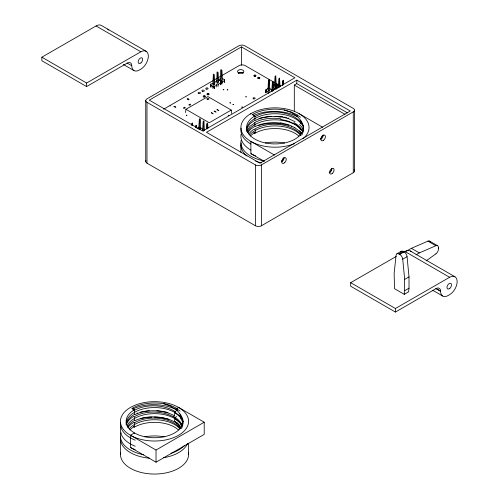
<?xml version="1.0" encoding="UTF-8"?>
<svg xmlns="http://www.w3.org/2000/svg" width="499" height="499" viewBox="0 0 499 499"><rect width="100%" height="100%" fill="white"/><g stroke="black" fill="none" stroke-linecap="round" stroke-linejoin="round"><path stroke-width="0.75" d="M41.86 57.185L41.854 60.735L86.601 86.57L127.251 63.105A6.387 3.686 -60 0 1 131.767 65.712A10.647 6.144 -60 0 0 139.29 70.066L140.793 69.199A10.647 6.144 -60 0 0 148.328 56.169A10.647 6.144 -60 0 0 140.812 51.802L96.064 25.967L41.86 57.185L86.608 83.021L140.812 51.802M86.601 86.57L86.608 83.021M145.745 100.58L145.745 161.433M212.905 88.404L212.905 86.271L210.89 85.117L210.902 87.244L210.734 84.163L213.223 83.233M396.175 256.467L350.672 282.671L350.672 286.22L395.42 312.056L436.064 288.59A6.387 3.686 -60 0 1 440.58 291.198A10.647 6.144 -60 0 0 448.102 295.551L449.605 294.684A10.647 6.144 -60 0 0 457.146 281.654A10.647 6.144 -60 0 0 449.624 277.288L404.876 251.452L403.541 252.226M354.515 170.995L354.515 110.142M395.42 312.056L395.42 308.507L449.624 277.288M265.967 91.722L265.979 89.595L268.05 88.473M224.357 81.792L224.375 79.659L222.354 78.505M220.677 84.917L220.477 81.911L222.423 80.177L221.893 70.053L220.982 83.383M224.5 82.709L224.375 79.659M216.822 87.001L216.697 84.057L218.387 84.163L220.701 82.822M192.452 125.243L192.527 122.935L192.664 125.199M196.275 127.451L196.35 125.143L196.537 128.162M199.837 123.247L199.987 118.631L200.623 129.197L199.656 129.752L199.332 119.13L198.696 129.197M200.099 129.659L200.18 127.351L200.311 129.615M203.636 126.228L203.81 120.839L204.403 130.651M207.459 128.436L207.634 123.047L207.952 128.33M269.03 84.936L269.204 79.547L269.84 90.113L268.88 90.668L267.913 90.113L268.549 80.052L268.88 90.668M272.853 87.144L273.034 81.755L273.577 90.812M275.529 81.187L275.71 75.792L276.253 84.855M276.702 88.585L276.858 83.963L277.126 88.491M279.359 83.395L279.534 78L280.033 86.302M283.207 84.83L283.357 80.208L283.632 84.736M213.809 85.154L214.246 74.47L214.77 84.593L213.809 85.154L212.842 84.593L213.372 74.089L213.609 79.447M217.633 82.946L218.069 72.261L218.593 82.385L217.633 82.946L216.666 82.385L217.196 71.881L217.433 77.239M191.772 124.987L191.872 123.44L191.94 125.711M195.602 127.195L195.695 125.648L195.745 127.164M199.425 129.403L199.519 127.856L199.569 129.372M202.569 130.632L203.155 121.338L203.461 131.2M206.636 128.967L206.979 123.546L207.141 128.861M271.787 91.548L272.373 82.26L272.66 91.361M275.91 89.109L276.203 84.468L276.34 89.015M278.292 87.793L278.879 78.505L279.159 87.606M282.409 85.36L282.702 80.713L282.839 85.267M214.364 88.56L214.564 86.371L216.878 85.03M185.559 112.581L185.915 109.275L207.896 96.581L231.237 110.054L231.592 113.385M404.284 294.329L404.677 279.403L402.73 259.187A4.26 2.458 60 0 0 399.743 254.39L399.075 254.003A4.26 2.458 60 0 0 396.081 255.345L394.135 273.321L394.528 288.696L404.284 294.329L408.619 291.828L409.012 288.204L409.012 276.901L407.065 256.686A4.26 2.458 60 0 0 404.071 251.883L403.404 251.502A4.26 2.458 60 0 0 400.522 252.319M221.949 84.138L222.211 81.955L221.456 80.738L218.387 79.746L218.406 81.293M218.088 86.346L218.387 84.163M265.836 92.646L265.979 89.595M269.635 92.758L269.816 91.785L268.125 91.891L265.805 90.55L265.892 92.87M214.09 88.46L214.564 86.371L212.905 86.271L213.354 87.487M214.183 87.531L214.564 86.371M247.161 127.925L250.018 123.69L254.902 120.197L254.902 115.936L252.488 114.545A31.799 18.357 0 0 1 284.118 109.942M247.161 130.532L250.018 126.297L254.902 122.804L254.902 126.278L250.623 129.21L247.754 132.728M221.263 84L222.211 81.955L224.531 80.613M248.614 134C250.579 131.711 257.21 124.931 254.902 133.32A28.393 16.392 0 0 1 298.938 136.121M174.6 415.536L174.6 412.062L177.282 410.059M175.536 421.387L174.6 421.624L178.131 424.3L174.6 421.624L174.6 418.143L176.527 416.409M214.464 82.765L216.878 80.613M259.567 78.143L258.831 78.723L257.908 78.206L258.831 77.713L259.867 78.836M426.084 260.902L435.883 253.841M197.423 128.287L198.833 127.551M273.146 85.454L274.55 84.718M241.472 46.9L149.251 100.143L202.7 131.006L294.921 77.763L241.472 46.9L241.472 65.307M163.597 109.2L239.146 65.581A4.229 2.445 0 0 1 245.134 65.581L274.687 82.647M220.701 78.405L218.387 79.746L218.425 81.081M231.237 110.054L209.249 122.748L185.915 109.275M275.379 86.92L275.055 76.297L274.419 86.364L275.379 86.92L276.346 86.364M296.805 80.152L206.467 132.31L259.917 163.167L350.254 111.009L296.805 80.152L296.805 83.626L347.585 112.942M294.304 111.296L294.304 85.073L296.805 83.626M146.993 102.32L255.401 164.907A4.26 2.458 0 0 0 261.426 164.907L353.267 111.882A4.26 2.458 0 0 0 353.267 108.402L244.859 45.814A4.26 2.458 0 0 0 238.84 45.814L146.993 98.839A4.26 2.458 0 0 0 146.993 102.32L146.993 163.167L255.401 225.76A4.26 2.458 0 0 0 261.426 225.76L353.267 172.729A4.26 2.458 0 0 0 353.978 169.797M396.867 253.841L401.202 251.334M399.075 254.003L403.404 251.502M399.743 254.39L404.071 251.883M406.043 251.396L411.388 248.315L427.924 241.142L435.883 245.733L419.347 252.912L416.01 254.839M402.73 259.187L407.065 256.686M163.747 403.785L170.327 406.117L175.536 409.217L178.611 407.44L204.21 422.216L204.21 434.386L156.025 462.205L130.432 447.428L130.432 435.253L134.449 432.939L134.449 433.587M404.677 279.403L409.012 276.901M404.677 290.705L409.012 288.204M130.432 435.253L156.025 450.036L204.21 422.216M204.178 96.145L203.305 96.644L204.191 97.155L205.058 96.644L204.178 96.145L204.178 96.669M208.002 93.937L207.129 94.436L208.021 94.947L208.881 94.436L208.002 93.937L208.002 94.461M218.462 80.744L220.496 80.177L221.02 69.673L221.257 75.031M177.008 408.843L175.536 409.217A28.693 16.567 0 0 1 179.821 413.902A28.443 17.272 1.3 0 1 180.738 415.156M273.471 87.468L274.631 88.136L276.315 88.03M281.367 116.585L282.702 116.803M280.681 116.685L288.509 118.619L295.052 121.719M280.681 119.292L288.36 121.176L294.928 124.251M280.681 122.773L288.36 124.65L294.928 127.725M283.831 117.016L285.135 117.29M286.052 117.508L286.601 117.645M287.861 117.995L288.746 118.257M437.586 245.714L429.62 241.117M294.304 85.073L345.083 114.39M276.034 83.42L280.731 86.134M299.063 113.616L322.641 127.233M146.132 51.285L101.528 25.543A10.647 6.144 -60 0 0 96.064 25.967M217.046 109.443L218.855 110.485M217.003 109.699L218.412 110.51M253.692 132.628L254.902 133.32M214.358 110.996L216.167 112.038M214.115 111.134L215.724 112.063M127.108 63.017L131.767 65.718M211.451 112.674L212.986 113.56M211.233 112.799L213.061 113.853M123.347 64.452L133.969 70.59M274.462 155.046L250.885 141.435L250.885 153.605L264.358 161.383M411.388 248.315L419.347 252.912M410.197 250.935L454.945 276.77M432.764 290.287L442.781 296.075M350.672 282.671L395.42 308.507M163.666 403.766A31.799 18.357 0 0 0 132.035 408.363L134.449 409.754L134.449 414.014M133.239 426.445L134.449 427.144A28.393 16.392 0 0 1 178.486 429.945M297.46 115.026L291.322 112.019L284.205 109.961L290.63 112.231L295.876 115.313A28.717 16.579 0 0 1 300.273 120.084A28.443 17.272 1.3 0 1 301.19 121.332M174.6 412.062L181.056 417.607M174.6 418.143L181.056 423.695M177.008 409.885L177.55 410.234M175.087 412.374L179.821 416.515A28.393 16.392 0 0 0 147.685 408.045A28.393 16.392 0 0 0 126.135 424.206M175.087 418.455L179.821 422.597A28.393 16.392 0 0 0 151.403 413.746A28.393 16.392 0 0 0 127.02 425.971M246.606 129.528A28.393 16.392 0 0 1 268.861 114.128A28.393 16.392 0 0 1 300.273 122.692L301.508 123.789A29.715 17.153 0 0 1 303.585 126.216M247.473 132.148A28.393 16.392 0 0 1 271.855 119.928A28.393 16.392 0 0 1 300.273 128.779L301.508 129.871A29.715 17.153 0 0 1 303.03 131.53M249.625 134.923A28.393 16.392 0 0 1 274.918 125.916A28.393 16.392 0 0 1 300.273 134.861L300.672 135.198M180.064 428.884L179.821 428.685A28.393 16.392 0 0 0 154.465 419.734A28.393 16.392 0 0 0 129.172 428.741M276.614 85.017L278.548 86.739M269.635 88.342L272.042 90.494M200.411 127.426L202.825 129.578M252.488 114.545L254.902 116.716M132.035 408.363L134.449 410.54M182.378 420.376L183.264 421.437L182.565 420.582M265.805 90.55L267.071 92.415M274.631 88.136L274.887 89.577M268.125 91.891L268.387 93.332M210.734 84.163L210.765 86.483M224.301 79.703L224.325 81.811M438.546 247.847L438.546 248.658M353.267 111.882L353.267 172.729M261.426 164.907L261.426 225.76M255.401 164.907L255.401 225.76M250.885 113.616L250.885 114.271M240.905 144.916L240.905 152.363M220.477 81.911L220.477 84.038M188.591 443.206L188.591 454.383M156.025 450.036L156.025 462.205M134.449 420.102L134.449 416.621A28.443 17.091 2.1 0 1 175.617 418.181M134.449 422.709L134.449 427.144M120.452 438.733L120.452 454.383M107.665 29.079A10.647 6.144 -60 0 1 108.72 30.108M283.968 157.497A3.194 1.846 -60 0 1 281.748 161.863M323.115 134.898A3.194 1.846 -60 0 1 320.695 139.371M146.993 163.167A4.26 2.458 0 0 1 145.945 160.684M331.804 168.338A3.194 1.846 -60 0 1 329.14 172.666M238.397 73.091A3.194 1.846 0 0 1 242.963 73.116M170.059 106.069A2.127 1.229 -60 0 1 170.334 105.882M238.154 73.141A3.194 1.846 0 0 1 243.188 73.091M221.718 82.354A1.173 0.674 0 0 1 220.658 82.192M427.93 241.086A4.416 2.551 -60 0 1 430.462 242.383M438.496 248.689A4.416 2.551 -60 0 1 435.889 253.891M435.889 245.676A4.416 2.551 -60 0 1 438.496 247.872M404.876 251.452A10.647 6.144 -60 0 1 411.176 251.764M331.835 169.541A10.647 6.144 -60 0 1 330.107 172.33M255.669 155.906A34.069 19.667 0 0 1 250.885 153.605M294.279 143.737A34.069 19.667 0 0 1 241.591 131.449A34.069 19.667 0 0 1 281.773 108.252A34.069 19.667 0 0 1 303.049 138.672M250.885 144.043A34.069 19.667 0 0 1 241.086 128.106M300.273 120.084A28.393 16.392 0 0 1 290.437 141.273A28.393 16.392 0 0 1 252.912 137.843A28.393 16.392 0 0 1 254.902 115.936M300.429 121.556A28.443 17.309 1.1 0 1 301.664 135.204M254.927 116.735A28.443 17.265 1.4 0 1 300.847 122.542M300.292 122.685A28.443 17.297 1.2 0 1 301.221 123.933M295.028 124.189A28.443 17.265 1.4 0 1 300.361 128.754M300.292 128.773A28.443 17.297 1.2 0 1 301.221 130.021M265.287 142.988A31.942 18.438 0 0 1 284.661 142.988M253.891 115.437A31.842 17.446 1.2 0 1 297.08 116.598M254.627 122.642A28.443 16.592 2.9 0 1 280.85 118.849M255.313 120.446A28.443 15.731 2.1 0 1 280.569 117.003M250.355 136.065A28.443 15.787 -2.2 0 1 255.139 132.497M254.97 128.929A28.443 17.259 1.4 0 1 300.81 134.724M300.292 134.861A28.443 17.297 1.2 0 1 300.66 135.323M263.99 160.928A34.069 19.667 0 0 1 241.086 140.275M258.32 125.561A31.842 17.702 1.9 0 1 288.902 125.43M291.235 126.178A31.842 17.702 1.9 0 1 291.559 126.297M255.313 126.534A28.443 15.731 2.1 0 1 280.569 123.091M261.445 162.967A34.069 19.667 0 0 1 255.669 161.121M246.905 156.056A34.069 19.667 0 0 1 241.086 142.882M246.799 129.515A28.443 15.712 -2 0 1 247.292 127.937M246.55 131.555A28.443 15.457 0.5 0 1 246.674 130.507M299.456 124.488A28.443 15.457 0.5 0 1 303.13 130.183M258.993 118.456A31.842 17.696 1.8 0 1 271.55 116.442M274.974 116.417A31.842 17.696 1.8 0 1 281.255 116.903M250.885 150.13A34.069 19.667 0 0 1 241.086 134.187M299.456 130.576A28.443 15.457 0.5 0 1 301.371 132.697M294.766 127.819A28.443 17.097 2.1 0 1 301.09 133.526M300.429 133.726A28.443 17.309 1.1 0 1 300.722 134.1M297.242 115.163A31.842 18.582 -2.6 0 1 300.473 117.234M293.83 122.517A28.443 17.109 2.1 0 1 302.619 131.574M283.22 158.015A3.194 1.846 -60 0 1 281.617 160.971M322.366 135.41A3.194 1.846 -60 0 1 320.558 138.547M135.217 449.724A34.069 19.667 0 0 1 130.432 447.428M135.217 446.249A34.069 19.667 0 0 1 120.958 426.67M135.217 440.162A34.069 19.667 0 0 1 120.533 422.597M179.821 413.908A28.393 16.392 0 0 1 169.984 435.097A28.393 16.392 0 0 1 132.46 431.66A28.393 16.392 0 0 1 134.449 409.754M179.977 415.374A28.443 17.309 1.1 0 1 181.449 428.61M181.087 417.601A29.715 17.153 0 0 1 182.865 419.653M179.84 416.509A28.443 17.297 1.2 0 1 180.769 417.757M134.275 410.434A28.443 17.091 2.1 0 1 175.735 412.037M176.789 408.98A31.842 18.582 -2.6 0 1 180.02 411.051M163.853 403.585A31.842 19.056 1.9 0 1 177.207 408.731M181.087 423.682A29.715 17.153 0 0 1 182.428 425.16M179.84 422.591A28.443 17.297 1.2 0 1 180.769 423.838M133.002 408.955A31.842 17.446 1.2 0 1 176.808 409.991M173.378 416.341A28.443 17.109 2.1 0 1 181.998 424.986M135.198 414.488A28.443 15.737 2.1 0 1 174.282 415.711M135.198 420.57A28.443 15.737 2.1 0 1 174.282 421.792M176.777 422.422A28.693 16.567 0 0 1 179.821 426.077A28.393 16.392 0 0 1 180.794 427.3M178.106 424.306A28.443 17.216 1.6 0 1 179.833 426.121M180.114 417.944A28.443 15.737 -2.1 0 1 182.859 423.564M180.114 424.031A28.443 15.737 -2.1 0 1 181.524 425.94M178.255 425.766A28.443 17.259 1.4 0 1 180.226 427.93M188.41 452.35A34.069 19.667 0 0 1 154.522 474.05A34.069 19.667 0 0 1 120.633 452.35M187.612 443.411A34.069 19.667 0 0 1 163.529 457.702M149.613 458.194A34.069 19.667 0 0 1 120.633 436.7M144.835 436.806A31.942 18.438 0 0 1 164.208 436.806M126.397 424.805A28.443 15.7 2 0 1 133.882 416.316M126.222 424.468A28.443 15.706 -2 0 1 134.761 414.189M136.919 413.197A31.842 17.702 1.9 0 1 137.549 412.985M140.15 412.218A31.842 17.702 1.9 0 1 149.326 410.758M156.761 410.733A31.842 17.702 1.9 0 1 168.051 412.623M129.902 429.889A28.443 15.787 -2.2 0 1 134.686 426.314M134.512 422.753A28.443 17.259 1.4 0 1 180.357 428.541M179.84 428.678A28.443 17.297 1.2 0 1 179.964 428.834M184.312 445.669A34.069 19.667 0 0 1 171.051 453.323M143.537 454.745A34.069 19.667 0 0 1 120.958 432.758M127.8 427.743A28.443 15.7 2 0 1 133.882 422.404M127.732 426.52A28.443 15.706 -2 0 1 134.761 420.27M140.437 418.655A31.842 17.702 1.9 0 1 151.609 417.152M154.522 417.145A31.842 17.702 1.9 0 1 168.787 419.347M174.001 106.58C177.133 109.138 175.66 105.17 174.008 106.555M187.181 98.97C190.269 101.528 188.896 97.561 187.181 98.952M183.545 108.046C185.578 109.362 185.946 105.694 183.551 108.027M186.333 115.244L186.982 115.263L186.333 115.232M188.965 104.921C191.042 106.237 191.292 102.532 188.965 104.921M223.234 89.739L223.883 89.758L223.246 89.714M227.251 89.851L227.9 89.882L227.263 89.814M228.211 115.35L228.854 115.388L228.23 115.3M229.952 102.894L230.6 102.913L229.952 102.894M232.989 104.647L233.638 104.665L232.989 104.634M241.809 107.085L242.458 107.104L241.815 107.06M245.776 96.818L246.425 96.837L245.782 96.806M255.744 75.935L255.008 76.515L254.085 75.998L255.008 75.505L255.744 75.935M440.58 291.198L435.908 288.497L440.58 291.204M141.005 62.855A3.194 1.846 -60 0 0 142.022 57.909A3.194 1.846 -60 0 0 138.242 61.258A3.194 1.846 -60 0 0 141.005 62.855M284.592 162.743A3.194 1.846 -60 0 0 285.603 157.796A3.194 1.846 -60 0 0 281.829 161.146A3.194 1.846 -60 0 0 284.592 162.743M323.739 140.138A3.194 1.846 -60 0 0 324.755 135.192A3.194 1.846 -60 0 0 320.976 138.541A3.194 1.846 -60 0 0 323.739 140.138M332.396 173.353A3.194 1.846 -60 0 0 333.407 168.406A3.194 1.846 -60 0 0 329.627 171.756A3.194 1.846 -60 0 0 332.396 173.353M253.536 98.852A1.067 0.618 0 0 0 255.151 98.34A1.067 0.618 0 0 0 253.567 97.792A1.067 0.618 0 0 0 253.536 98.852M258.195 78.362A1.067 0.618 0 0 0 259.811 77.844A1.067 0.618 0 0 0 258.226 77.295A1.067 0.618 0 0 0 258.195 78.362M254.371 76.154A1.067 0.618 0 0 0 255.987 75.636A1.067 0.618 0 0 0 254.403 75.087A1.067 0.618 0 0 0 254.371 76.154M203.698 96.8A1.067 0.618 0 0 0 205.314 96.282A1.067 0.618 0 0 0 203.729 95.733A1.067 0.618 0 0 0 203.698 96.8M207.522 94.592A1.067 0.618 0 0 0 209.137 94.074A1.067 0.618 0 0 0 207.553 93.525A1.067 0.618 0 0 0 207.522 94.592M239.065 73.047A3.194 1.846 0 0 0 243.899 71.5A3.194 1.846 0 0 0 239.158 69.854A3.194 1.846 0 0 0 239.065 73.047M198.671 93.538A1.173 0.674 0 0 0 200.448 92.97A1.173 0.674 0 0 0 198.708 92.365A1.173 0.674 0 0 0 198.671 93.538M206.324 89.121A1.173 0.674 0 0 0 208.095 88.554A1.173 0.674 0 0 0 206.355 87.949A1.173 0.674 0 0 0 206.324 89.121M202.494 91.329A1.173 0.674 0 0 0 204.272 90.762A1.173 0.674 0 0 0 202.532 90.157A1.173 0.674 0 0 0 202.494 91.329M207.366 99.457A1.067 0.618 0 0 0 208.962 98.927A1.067 0.618 0 0 0 207.366 98.397A1.067 0.618 0 0 0 207.366 99.457M449.824 288.341A3.194 1.846 -60 0 0 450.834 283.395A3.194 1.846 -60 0 0 447.054 286.744A3.194 1.846 -60 0 0 449.824 288.341M137.487 438.384A34.069 19.667 0 0 0 188.591 421.349A34.069 19.667 0 0 0 137.487 404.315A34.069 19.667 0 0 0 137.487 438.384"/></g></svg>
